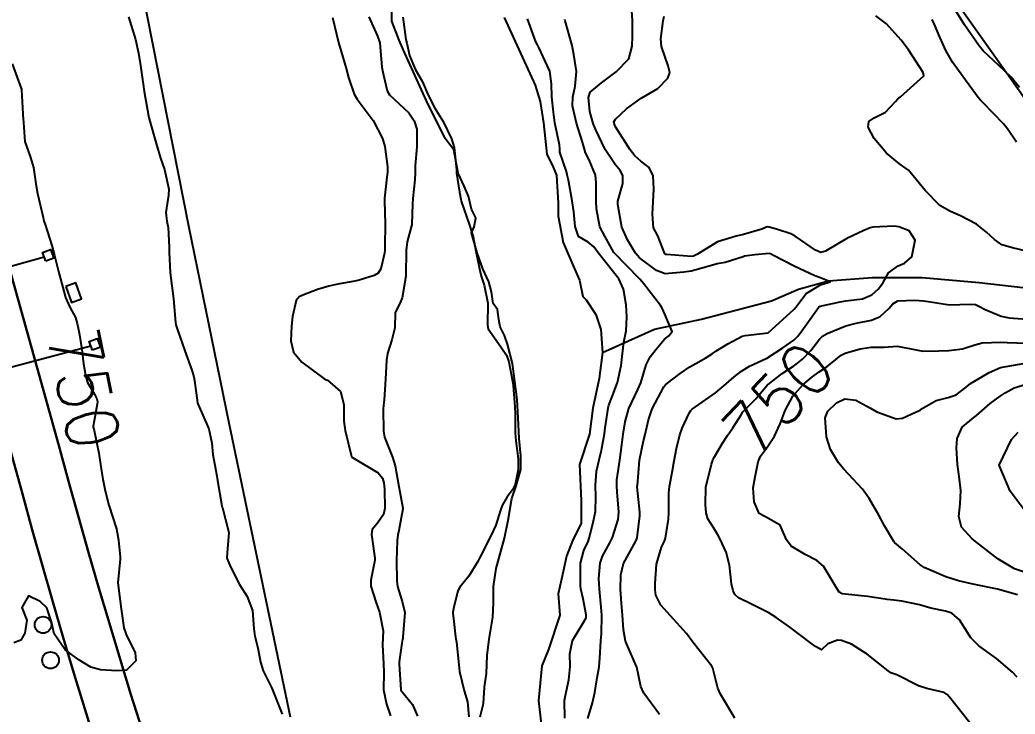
# Model space of a CAD drawing. Header units: metres. Extents: x 318500 to 325275, y 7408834 to 7428799.
# Drawn here: x 322140.8 to 322217.8, y 7422372.5 to 7422426.1 of the extents above; entities that cross this region are included whole.
import ezdxf
from ezdxf.enums import TextEntityAlignment as Align

# ---------------------------------------------------------------- set-up
doc = ezdxf.new("R2010")
doc.units = ezdxf.units.M
doc.header["$MEASUREMENT"] = 0
for name, color, linetype in [('Armário', 45, 'Continuous'), ('Cotas', 45, 'Continuous'), ('Curvas de Nivel 1m', 11, 'Continuous'), ('Curvas de Nivel 5m', 15, 'Continuous'), ('Divisas', 45, 'Continuous'), ('Edificações', 30, 'Continuous'), ('Hidrografia', 140, 'Continuous'), ('Linha Férrea', 20, 'Continuous'), ('Postes', 20, 'Continuous'), ('Pórticos', 45, 'Continuous'), ('Vias Primárias', 230, 'Continuous')]:
    doc.layers.add(name, color=color, linetype=linetype)
doc.styles.add('Style-STANDARD', font='STANDARD.shx')

msp = doc.modelspace()

# ---------------------------------------------------------------- linework, layer by layer
at = {"layer": 'Armário'}
msp.add_lwpolyline([(322144.362, 7422405.531), (322144.804, 7422404.306), (322145.576, 7422404.585), (322145.134, 7422405.81)], close=True, dxfattribs=at)
at = {"layer": 'Curvas de Nivel 1m', "flags": 128}
for points, elevation in [([(322190.266, 7422372.437), (322189.047, 7422374.089), (322188.82, 7422374.617), (322188.505, 7422376.097), (322188.317, 7422376.563), (322187.652, 7422378.11), (322187.477, 7422378.99), (322187.397, 7422380.115), (322187.324, 7422381.06), (322187.263, 7422382.117), (322187.279, 7422383.245), (322187.496, 7422384.114), (322188.438, 7422385.852), (322188.537, 7422386.099), (322188.743, 7422387.818), (322188.743, 7422388.096), (322188.551, 7422390.048), (322188.551, 7422390.099), (322188.556, 7422390.155), (322188.722, 7422392.097), (322189.022, 7422393.613), (322189.148, 7422394.091), (322189.423, 7422395.231), (322189.707, 7422396.083), (322190.597, 7422397.768), (322190.734, 7422397.934), (322190.891, 7422398.067), (322191.855, 7422398.814), (322192.619, 7422399.318), (322193.084, 7422399.582), (322193.844, 7422400.032), (322194.332, 7422400.327), (322194.638, 7422400.53), (322195.544, 7422401.11), (322196.656, 7422401.694), (322196.886, 7422401.759), (322198.66, 7422401.955), (322200.678, 7422403.776), (322200.803, 7422403.939), (322201.619, 7422405.008), (322202.706, 7422405.672), (322202.9, 7422405.724), (322203.465, 7422405.909), (322202.714, 7422406.214), (322202.271, 7422406.37), (322200.727, 7422407.091), (322199.024, 7422407.966), (322198.842, 7422408.07), (322198.741, 7422408.089), (322197.648, 7422407.981), (322196.853, 7422407.875), (322196.738, 7422407.841), (322195.347, 7422407.395), (322194.729, 7422407.283), (322193.745, 7422407.015), (322192.72, 7422406.732), (322192.139, 7422406.636), (322190.717, 7422406.507), (322190.035, 7422406.765), (322188.735, 7422407.763), (322188.421, 7422408.105), (322187.785, 7422409.15), (322187.355, 7422410.121), (322187.037, 7422411.876), (322187.055, 7422412.126), (322187.428, 7422413.504), (322187.433, 7422414.121), (322187.217, 7422414.517), (322186.829, 7422414.981), (322186.075, 7422416.138), (322185.315, 7422417.694), (322185.143, 7422418.147), (322184.884, 7422419.062), (322184.767, 7422420.152), (322184.904, 7422420.559), (322185.778, 7422421.274), (322186.92, 7422422.13), (322187.909, 7422423.142), (322188.159, 7422424.112), (322188.173, 7422424.9), (322188.192, 7422426.112), (322188.109, 7422427.231)], 748), ([(322218.117, 7422420.917), (322217.458, 7422421.722), (322216.928, 7422422.234), (322215.305, 7422423.755), (322214.956, 7422424.161), (322213.865, 7422425.771), (322212.994, 7422427.132)], 752), ([(322149.221, 7422426.374), (322149.757, 7422424.622), (322149.987, 7422423.567), (322150.138, 7422422.618), (322150.343, 7422421.178), (322150.428, 7422420.615), (322150.764, 7422418.719), (322150.788, 7422418.611), (322150.866, 7422418.315), (322151.338, 7422416.603), (322151.69, 7422415.458), (322151.991, 7422414.592), (322152.321, 7422413.064), (322152.311, 7422412.587), (322152.092, 7422411.268), (322152.165, 7422410.589), (322152.267, 7422410.1), (322152.347, 7422408.586), (322152.348, 7422408.2), (322152.422, 7422406.584), (322152.68, 7422404.58), (322152.836, 7422402.752), (322152.868, 7422402.577), (322152.963, 7422402.268), (322153.567, 7422400.566), (322154.106, 7422399.059), (322154.265, 7422398.555), (322154.321, 7422398.278), (322154.556, 7422396.55), (322154.579, 7422396.469), (322155.433, 7422394.541), (322155.646, 7422393.426), (322155.733, 7422392.538), (322156.004, 7422391.036), (322156.099, 7422390.534), (322156.419, 7422388.582), (322156.432, 7422388.53), (322156.468, 7422388.423), (322156.96, 7422386.522), (322156.836, 7422384.935), (322156.825, 7422384.524), (322157.126, 7422383.802), (322157.804, 7422382.509), (322158.376, 7422381.567), (322158.793, 7422380.494), (322158.911, 7422379.057), (322158.981, 7422378.49), (322159.207, 7422377.607), (322159.419, 7422376.483), (322159.632, 7422375.812), (322160.28, 7422374.47), (322161.091, 7422372.462)], 749), ([(322164.979, 7422426.325), (322165.459, 7422424.412), (322165.653, 7422423.695), (322166.029, 7422422.403), (322166.217, 7422421.705), (322166.662, 7422420.394), (322166.895, 7422420.024), (322168.117, 7422418.378), (322168.849, 7422416.983), (322169.027, 7422416.367), (322169.238, 7422414.777), (322169.229, 7422414.364), (322169.193, 7422413.986), (322169.005, 7422412.367), (322169.003, 7422412.15), (322169.064, 7422410.365), (322169.04, 7422408.662), (322169.027, 7422408.366), (322168.995, 7422408.107), (322168.718, 7422406.893), (322168.527, 7422406.557), (322168.206, 7422406.375), (322167.057, 7422406.034), (322166.703, 7422405.949), (322165.39, 7422405.72), (322164.697, 7422405.563), (322163.825, 7422405.301), (322162.686, 7422404.858), (322162.412, 7422404.725), (322162.172, 7422404.455), (322161.898, 7422403.227), (322161.819, 7422402.458), (322161.762, 7422401.34), (322161.963, 7422400.457), (322162.618, 7422399.678), (322164.31, 7422398.424), (322164.505, 7422398.327), (322164.599, 7422398.282), (322165.591, 7422397.406), (322165.867, 7422396.401), (322165.848, 7422395.113), (322165.954, 7422394.399), (322166.426, 7422392.486), (322166.442, 7422392.391), (322166.466, 7422392.337), (322166.519, 7422392.306), (322166.669, 7422392.238), (322168.507, 7422391.119), (322168.855, 7422390.716), (322168.947, 7422390.363), (322168.996, 7422389.859), (322169.02, 7422388.362), (322168.916, 7422387.911), (322168.453, 7422387.233), (322168.062, 7422386.757), (322168.011, 7422386.374), (322168.251, 7422384.543), (322168.248, 7422384.372), (322167.94, 7422382.831), (322167.953, 7422382.374), (322168.371, 7422381.092), (322168.616, 7422380.366), (322168.889, 7422378.906), (322168.881, 7422378.362), (322168.862, 7422377.832), (322168.939, 7422376.361), (322168.946, 7422375.715), (322168.927, 7422374.36), (322169.146, 7422373.234), (322169.465, 7422372.352)], 748), ([(322167.788, 7422426.382), (322168.451, 7422424.882), (322168.632, 7422424.373), (322168.795, 7422422.498), (322168.815, 7422422.371), (322168.915, 7422421.882), (322169.205, 7422420.667), (322169.399, 7422420.363), (322170.879, 7422418.967), (322171.303, 7422418.334), (322171.494, 7422417.697), (322171.515, 7422416.33), (322171.388, 7422414.894), (322171.373, 7422414.332), (322171.359, 7422413.785), (322171.186, 7422412.334), (322171.182, 7422411.936), (322171.111, 7422410.335), (322170.746, 7422408.977), (322170.689, 7422408.341), (322170.656, 7422406.396), (322170.652, 7422406.341), (322170.362, 7422404.667), (322170.234, 7422404.347), (322169.821, 7422403.502), (322169.797, 7422402.353), (322169.581, 7422401.421), (322169.232, 7422400.361), (322169.15, 7422399.834), (322169.09, 7422398.363), (322168.984, 7422396.764), (322168.92, 7422396.365), (322168.898, 7422396.043), (322168.931, 7422394.364), (322169.006, 7422393.9), (322169.612, 7422392.354), (322169.841, 7422391.677), (322170.063, 7422390.347), (322170.422, 7422388.389), (322170.426, 7422388.341), (322170.112, 7422386.678), (322170.044, 7422386.346), (322169.989, 7422385.901), (322169.941, 7422384.347), (322169.958, 7422382.786), (322170.006, 7422382.346), (322170.373, 7422381.189), (322170.585, 7422380.337), (322170.423, 7422378.421), (322170.411, 7422378.339), (322170.402, 7422378.276), (322170.334, 7422377.955), (322170.133, 7422376.523), (322170.132, 7422376.343), (322170.268, 7422374.352), (322170.28, 7422374.315), (322171.157, 7422373.215), (322171.551, 7422372.321)], 747), ([(322170.414, 7422426.348), (322170.656, 7422424.643), (322170.729, 7422424.343), (322170.936, 7422423.395), (322171.384, 7422422.333), (322171.954, 7422421.368), (322172.378, 7422420.318), (322172.885, 7422419.326), (322173.531, 7422418.303), (322174.197, 7422416.949), (322174.382, 7422416.295), (322174.565, 7422414.55), (322174.584, 7422414.292), (322174.798, 7422412.841), (322174.895, 7422412.288), (322174.93, 7422412.146), (322175.571, 7422410.278), (322175.857, 7422409.379), (322176.077, 7422408.27), (322176.44, 7422406.539), (322176.51, 7422406.263), (322176.701, 7422405.635), (322177.007, 7422404.255), (322176.957, 7422402.549), (322177.011, 7422402.255), (322178.002, 7422400.877), (322178.441, 7422400.233), (322178.622, 7422399.717), (322178.897, 7422398.227), (322178.948, 7422397.875), (322179.081, 7422396.225), (322179.108, 7422395.689), (322179.114, 7422394.224), (322179.156, 7422393.609), (322179.339, 7422392.222), (322179.35, 7422391.383), (322179.104, 7422390.224), (322178.908, 7422389.812), (322178.486, 7422389.283), (322178.101, 7422388.61), (322177.976, 7422388.237), (322177.611, 7422387.084), (322177.22, 7422386.248), (322176.424, 7422384.683), (322176.216, 7422384.263), (322175.536, 7422383.14), (322174.819, 7422382.284), (322174.662, 7422382.01), (322174.367, 7422380.732), (322174.293, 7422380.359), (322174.287, 7422380.291), (322174.353, 7422379.627), (322174.499, 7422378.445), (322174.528, 7422378.287), (322174.572, 7422378.051), (322174.74, 7422376.284), (322174.811, 7422375.773), (322175.158, 7422374.277), (322175.412, 7422373.413), (322175.514, 7422372.271)], 746), ([(322182.957, 7422372.17), (322182.932, 7422373.519), (322183.04, 7422374.169), (322183.26, 7422375.126), (322183.366, 7422376.164), (322183.347, 7422377.142), (322183.544, 7422378.162), (322184.353, 7422379.483), (322184.586, 7422379.919), (322184.601, 7422380.148), (322184.379, 7422381.384), (322184.194, 7422382.153), (322184.156, 7422382.391), (322184.158, 7422384.154), (322184.43, 7422385.113), (322184.752, 7422385.832), (322184.865, 7422386.146), (322185.178, 7422387.424), (322185.31, 7422388.142), (322185.342, 7422389.286), (322185.317, 7422390.142), (322185.401, 7422391.252), (322185.605, 7422392.139), (322185.791, 7422392.878), (322186.009, 7422394.135), (322186.08, 7422394.612), (322186.295, 7422396.133), (322186.345, 7422396.37), (322186.588, 7422396.944), (322187.033, 7422398.124), (322187.306, 7422399.434), (322187.375, 7422400.119), (322187.523, 7422401.241), (322187.695, 7422402.114), (322187.741, 7422403.184), (322187.685, 7422404.115), (322187.482, 7422405.334), (322187.116, 7422406.124), (322186.718, 7422406.649), (322185.527, 7422408.142), (322185.192, 7422408.593), (322184.748, 7422408.959), (322184.003, 7422409.412), (322183.751, 7422410.165), (322183.636, 7422411.308), (322183.505, 7422412.169), (322183.225, 7422413.763), (322183.135, 7422414.175), (322183.072, 7422414.426), (322182.83, 7422415.186), (322182.569, 7422415.916), (322182.562, 7422416.184), (322182.542, 7422416.487), (322182.185, 7422418.19), (322182.06, 7422419.015), (322181.937, 7422420.194), (322181.922, 7422421.207), (322181.779, 7422422.197), (322180.947, 7422424.003), (322180.827, 7422424.211), (322180.709, 7422424.457), (322180.071, 7422426.219)], 746), ([(322184.725, 7422372.145), (322185.084, 7422373.336), (322185.258, 7422374.14), (322185.45, 7422375.287), (322185.609, 7422376.137), (322185.655, 7422376.801), (322185.72, 7422378.136), (322185.787, 7422378.694), (322185.821, 7422380.135), (322185.766, 7422380.746), (322185.628, 7422382.138), (322185.589, 7422382.951), (322185.683, 7422384.137), (322185.869, 7422384.693), (322186.436, 7422385.719), (322186.642, 7422386.127), (322187.072, 7422387.51), (322187.121, 7422388.12), (322186.992, 7422389.623), (322186.957, 7422390.123), (322186.982, 7422390.6), (322187.194, 7422392.12), (322187.351, 7422393.305), (322187.458, 7422394.116), (322187.606, 7422395.073), (322187.9, 7422396.11), (322188.595, 7422397.563), (322188.829, 7422398.097), (322189.242, 7422399.469), (322189.558, 7422400.086), (322190.019, 7422400.699), (322190.651, 7422401.456), (322190.987, 7422401.734), (322191.248, 7422402.064), (322190.673, 7422403.399), (322190.469, 7422403.864), (322190.356, 7422404.075), (322189.02, 7422405.78), (322188.746, 7422406.099), (322188.711, 7422406.136), (322186.758, 7422408.13), (322186.74, 7422408.158), (322186.031, 7422409.416), (322185.662, 7422410.141), (322185.386, 7422411.539), (322185.361, 7422412.144), (322185.379, 7422413.576), (322185.326, 7422414.145), (322184.832, 7422415.322), (322184.556, 7422415.873), (322184.466, 7422416.156), (322184.317, 7422416.689), (322183.849, 7422418.165), (322183.548, 7422419.513), (322183.563, 7422420.17), (322183.757, 7422421.016), (322183.858, 7422422.166), (322183.643, 7422423.466), (322183.505, 7422424.174), (322182.979, 7422426.084), (322182.947, 7422426.181)], 747), ([(322196.093, 7422372.162), (322194.978, 7422374.01), (322194.775, 7422374.493), (322194.402, 7422376.019), (322194.313, 7422376.195), (322192.845, 7422378.042), (322192.35, 7422378.697), (322191.107, 7422380.063), (322190.378, 7422380.898), (322189.992, 7422381.682), (322189.93, 7422382.077), (322189.926, 7422382.548), (322190.033, 7422384.076), (322190.433, 7422385.384), (322190.665, 7422385.84), (322190.745, 7422386.067), (322190.974, 7422387.553), (322190.99, 7422388.065), (322191.002, 7422389.555), (322191.052, 7422390.064), (322191.275, 7422391.299), (322191.396, 7422392.061), (322191.572, 7422393.022), (322191.839, 7422394.057), (322192.021, 7422394.592), (322192.576, 7422395.752), (322192.686, 7422395.941), (322192.79, 7422396.047), (322194.593, 7422397.317), (322195.418, 7422398.008), (322196.046, 7422398.561), (322196.615, 7422398.994), (322197.234, 7422399.371), (322198.518, 7422399.971), (322198.599, 7422400.002), (322198.631, 7422400.019), (322199.813, 7422400.782), (322200.652, 7422401.395), (322200.93, 7422401.661), (322201.145, 7422401.933), (322202.31, 7422403.558), (322202.568, 7422403.921), (322202.619, 7422403.982), (322202.681, 7422404.013), (322204.231, 7422404.353), (322204.688, 7422404.419), (322205.973, 7422404.589), (322206.695, 7422404.893), (322207.21, 7422405.347), (322207.555, 7422405.852), (322207.988, 7422406.581), (322208.729, 7422407.137), (322209.222, 7422407.344), (322209.786, 7422407.824), (322210.043, 7422409.111), (322209.585, 7422409.828), (322208.765, 7422410.152), (322208.419, 7422410.19), (322206.764, 7422410.128), (322206.551, 7422410.075), (322206.073, 7422409.87), (322204.753, 7422409.239), (322203.11, 7422408.281), (322202.743, 7422408.177), (322202.32, 7422408.348), (322200.755, 7422409.435), (322200.414, 7422409.602), (322199.309, 7422409.962), (322198.762, 7422410.133), (322198.597, 7422410.138), (322198.184, 7422409.979), (322196.756, 7422409.56), (322196.188, 7422409.439), (322194.75, 7422409.001), (322193.209, 7422408.043), (322192.906, 7422407.879), (322192.737, 7422407.849), (322190.803, 7422408.006), (322190.739, 7422408.019), (322190.682, 7422408.071), (322190.134, 7422409.459), (322189.81, 7422410.084), (322189.732, 7422411.129), (322189.781, 7422412.085), (322189.823, 7422413.066), (322189.789, 7422414.085), (322189.471, 7422414.735), (322188.831, 7422415.231), (322188.369, 7422415.641), (322187.989, 7422416.113), (322186.866, 7422417.891), (322186.762, 7422418.131), (322186.748, 7422418.255), (322186.875, 7422418.486), (322187.728, 7422419.276), (322188.847, 7422420.101), (322188.9, 7422420.128), (322190.151, 7422420.844), (322190.916, 7422421.652), (322191.059, 7422422.078), (322190.928, 7422422.601), (322190.418, 7422424.085), (322190.371, 7422424.673), (322190.556, 7422426.084), (322190.638, 7422426.429)], 749), ([(322217.865, 7422416.705), (322217.167, 7422417.726), (322216.876, 7422418.102), (322215.281, 7422419.754), (322215.084, 7422419.94), (322214.904, 7422420.148), (322213.729, 7422421.772), (322212.936, 7422422.871), (322212.408, 7422423.788), (322211.957, 7422424.803), (322211.529, 7422425.802), (322211.352, 7422426.173)], 751), ([(322217.939, 7422375.338), (322217.572, 7422375.711), (322216.326, 7422376.783), (322214.959, 7422377.744), (322214.35, 7422378.384), (322213.464, 7422379.764), (322212.879, 7422380.277), (322212.377, 7422380.433), (322211.252, 7422380.67), (322210.381, 7422380.928), (322208.997, 7422381.211), (322208.384, 7422381.279), (322207.874, 7422381.327), (322206.387, 7422381.571), (322206.127, 7422381.604), (322204.389, 7422381.779), (322204.165, 7422381.892), (322203.793, 7422382.502), (322202.948, 7422383.905), (322202.427, 7422384.352), (322201.542, 7422384.815), (322200.443, 7422385.453), (322200.079, 7422385.946), (322199.599, 7422387.09), (322198.468, 7422387.728), (322197.969, 7422387.975), (322197.578, 7422388.885), (322197.505, 7422389.98), (322197.661, 7422390.826), (322197.903, 7422391.976), (322198.091, 7422392.41), (322198.536, 7422393.035), (322199.155, 7422393.961), (322199.604, 7422394.915), (322199.986, 7422395.949), (322200.591, 7422397.051), (322201.346, 7422397.929), (322202.017, 7422398.511), (322202.615, 7422398.936), (322203.206, 7422399.32), (322203.914, 7422399.897), (322204.305, 7422400.223), (322204.637, 7422400.387), (322205.786, 7422400.73), (322206.645, 7422400.842), (322207.646, 7422400.849), (322208.646, 7422400.93), (322209.74, 7422400.727), (322210.641, 7422400.526), (322211.87, 7422400.563), (322212.642, 7422400.585), (322213.701, 7422400.713), (322214.649, 7422401.026), (322215.232, 7422401.17), (322216.653, 7422401.23), (322217.165, 7422401.209), (322218.652, 7422401.157)], 751), ([(322217.955, 7422381.707), (322216.396, 7422382.126), (322215.893, 7422382.24), (322214.402, 7422382.547), (322213.38, 7422382.791), (322212.41, 7422383.091), (322210.747, 7422383.805), (322210.423, 7422384.017), (322209.047, 7422385.218), (322208.449, 7422385.75), (322208.381, 7422385.831), (322207.655, 7422387.035), (322207.22, 7422387.849), (322206.489, 7422389.152), (322205.954, 7422389.868), (322204.523, 7422391.409), (322204.122, 7422391.894), (322203.502, 7422392.939), (322203.17, 7422393.904), (322203.088, 7422395.389), (322203.298, 7422395.903), (322203.944, 7422396.539), (322204.59, 7422396.854), (322205.458, 7422396.742), (322206.584, 7422396.123), (322207.07, 7422395.855), (322208.572, 7422395.306), (322209.059, 7422395.347), (322210.07, 7422395.818), (322210.415, 7422395.98), (322210.584, 7422396.095), (322211.659, 7422396.729), (322212.597, 7422396.945), (322213.204, 7422397.171), (322213.978, 7422397.766), (322214.327, 7422398.049), (322214.615, 7422398.214), (322215.762, 7422398.883), (322216.625, 7422399.272), (322218.545, 7422399.617)], 752), ([(322218.417, 7422383.473), (322217.727, 7422383.71), (322216.431, 7422384.469), (322214.802, 7422385.746), (322214.453, 7422386.033), (322213.616, 7422386.917), (322213.418, 7422387.766), (322213.515, 7422388.734), (322213.574, 7422389.769), (322213.445, 7422390.841), (322213.317, 7422391.772), (322213.246, 7422393.07), (322213.296, 7422393.773), (322213.68, 7422394.652), (322214.575, 7422395.418), (322214.771, 7422395.563), (322214.983, 7422395.754), (322215.846, 7422396.487), (322216.6, 7422397.046), (322217.008, 7422397.32), (322217.704, 7422397.714), (322218.613, 7422397.979)], 753), ([(322218.479, 7422388.282), (322217.385, 7422389.717), (322216.53, 7422391.73), (322217.494, 7422393.716), (322217.997, 7422394.27)], 754)]:
    msp.add_lwpolyline(points, dxfattribs=dict(at, elevation=elevation))
at = {"layer": 'Curvas de Nivel 5m', "elevation": 750, "flags": 128}
for points in [[(322218.746, 7422408.254), (322217.557, 7422408.527), (322216.75, 7422408.757), (322216.175, 7422409.159), (322215.547, 7422409.748), (322214.769, 7422410.356), (322213.553, 7422410.997), (322212.783, 7422411.324), (322211.955, 7422411.793), (322210.807, 7422412.962), (322210.105, 7422413.821), (322209.52, 7422414.523), (322208.832, 7422415.009), (322207.821, 7422415.85), (322206.857, 7422416.975), (322206.394, 7422417.867), (322206.46, 7422418.283), (322206.881, 7422418.585), (322207.734, 7422419.005), (322208.528, 7422419.844), (322208.707, 7422420.037), (322208.903, 7422420.189), (322210.714, 7422421.813), (322210.65, 7422422.089), (322209.511, 7422423.832), (322208.961, 7422424.588), (322207.827, 7422425.852), (322206.986, 7422426.457)], [(322140.223, 7422422.75), (322140.893, 7422420.912), (322140.934, 7422420.783), (322140.943, 7422420.739), (322141.027, 7422418.893), (322141.039, 7422418.737), (322141.052, 7422418.553), (322141.185, 7422416.735), (322141.621, 7422415.521), (322141.865, 7422414.724), (322142.043, 7422413.48), (322142.182, 7422412.719), (322142.605, 7422410.869), (322142.629, 7422410.712), (322142.657, 7422410.61), (322142.756, 7422410.339), (322143.268, 7422408.705), (322143.493, 7422407.938), (322143.808, 7422406.699), (322144.209, 7422405.173), (322144.345, 7422404.693), (322144.673, 7422403.949), (322145.121, 7422403.14), (322145.244, 7422402.681), (322145.382, 7422401.946), (322145.587, 7422400.676), (322145.723, 7422399.563), (322145.882, 7422398.671), (322146.043, 7422398.117), (322146.586, 7422397.212), (322146.769, 7422396.844), (322146.8, 7422396.657), (322146.791, 7422396.443), (322146.557, 7422395.156), (322146.466, 7422394.747), (322146.475, 7422394.661), (322146.546, 7422394.391), (322146.925, 7422392.654), (322147.118, 7422391.263), (322147.214, 7422390.649), (322147.395, 7422389.738), (322147.679, 7422388.642), (322148.271, 7422386.804), (322148.309, 7422386.632), (322148.326, 7422386.518), (322148.433, 7422385.919), (322148.57, 7422384.629), (322148.569, 7422384.478), (322148.39, 7422382.63), (322148.648, 7422380.626), (322148.86, 7422379.137), (322149.038, 7422378.62), (322149.713, 7422377.215), (322149.775, 7422376.608), (322149.049, 7422375.869), (322148.298, 7422375.812), (322147.049, 7422375.899), (322146.302, 7422376.098), (322145.363, 7422376.669), (322144.322, 7422377.45), (322143.459, 7422378.693), (322143.261, 7422379.608), (322142.884, 7422380.702), (322142.367, 7422381.195), (322141.485, 7422381.612), (322140.961, 7422380.731), (322141.358, 7422379.733), (322141.191, 7422378.727), (322140.881, 7422378.183), (322140.329, 7422377.993)], [(322214.261, 7422371.809), (322212.689, 7422373.774), (322212.512, 7422373.997), (322212.294, 7422374.16), (322210.947, 7422374.451), (322210.298, 7422374.657), (322208.612, 7422375.522), (322208.308, 7422375.628), (322208.153, 7422375.677), (322207.962, 7422375.835), (322206.329, 7422377.121), (322205.107, 7422377.878), (322204.344, 7422378.17), (322204.042, 7422378.195), (322203.275, 7422377.901), (322202.793, 7422377.445), (322202.337, 7422377.691), (322202.058, 7422377.914), (322200.359, 7422379.2), (322199.283, 7422379.956), (322198.717, 7422380.308), (322198.375, 7422380.489), (322197.375, 7422380.985), (322196.385, 7422381.472), (322196.106, 7422381.713), (322195.968, 7422381.996), (322195.837, 7422382.56), (322195.675, 7422384.001), (322195.432, 7422385.008), (322194.954, 7422386.012), (322194.774, 7422386.336), (322194.458, 7422386.843), (322194.013, 7422387.577), (322193.881, 7422388.029), (322193.816, 7422388.694), (322193.86, 7422390.03), (322194.294, 7422391.8), (322194.361, 7422392.022), (322194.406, 7422392.137), (322194.525, 7422392.364), (322195.135, 7422393.417), (322195.535, 7422394.005), (322195.952, 7422394.606), (322196.574, 7422395.606), (322196.718, 7422395.848), (322196.839, 7422395.987), (322197.71, 7422396.858), (322198.599, 7422397.896), (322198.673, 7422397.969), (322199.765, 7422398.801), (322200.622, 7422399.374), (322200.952, 7422399.608), (322201.322, 7422399.93), (322201.96, 7422400.6), (322202.654, 7422401.477), (322202.872, 7422401.692), (322203.245, 7422401.904), (322204.666, 7422402.488), (322205.487, 7422402.697), (322206.671, 7422402.936), (322207.321, 7422403.206), (322208.011, 7422403.847), (322208.321, 7422404.208), (322208.689, 7422404.441), (322210.02, 7422404.49), (322210.689, 7422404.438), (322211.227, 7422404.341), (322212.693, 7422404.118), (322214.294, 7422404.164), (322214.694, 7422404.137), (322214.959, 7422404.022), (322215.45, 7422403.749), (322216.683, 7422403.235), (322217.297, 7422403.105), (322218.68, 7422403.012)]]:
    msp.add_lwpolyline(points, dxfattribs=at)
at = {"layer": 'Divisas'}
msp.add_lwpolyline([(322161.739, 7422372.238), (322156.986, 7422394.962), (322153.88, 7422410.201), (322149.098, 7422434.38), (322143.123, 7422458.327), (322136.204, 7422486.704), (322132.879, 7422500), (322132.107, 7422503.377), (322126.878, 7422524.401), (322114.043, 7422553.415), (322100.676, 7422582.137), (322088.639, 7422609.574), (322070.029, 7422656.014), (322062.925, 7422673.938), (322058.33, 7422685.715), (322057.295, 7422687.151), (322047.85, 7422699.023), (322032.262, 7422718.527), (322030.649, 7422728.035), (322028.338, 7422742.254), (322024.501, 7422750.247), (321994.245, 7422807.189)], dxfattribs=at)
at = {"layer": 'Edificações'}
msp.add_lwpolyline([(322212.53, 7422428.515), (322220.094, 7422417.852), (322223.585, 7422420.47), (322225.428, 7422418.046), (322229.986, 7422422.02), (322221.161, 7422434.331)], close=True, dxfattribs=at)
at = {"layer": 'Hidrografia'}
for points in [[(322176.389, 7422372.254), (322176.669, 7422373.304), (322176.739, 7422374.565), (322176.879, 7422375.616), (322176.949, 7422377.017), (322177.09, 7422378.278), (322177.37, 7422379.959), (322177.44, 7422381.08), (322177.44, 7422382.341), (322177.65, 7422383.742), (322178.283, 7422386.073), (322178.564, 7422387.474), (322178.844, 7422389.155), (322179.194, 7422390.136), (322179.545, 7422391.397), (322179.545, 7422392.448), (322179.405, 7422393.779), (322179.335, 7422395.39), (322179.265, 7422396.791), (322178.914, 7422399.593), (322178.517, 7422401.088), (322178.293, 7422401.759), (322177.957, 7422402.429), (322177.846, 7422402.989), (322177.734, 7422403.771), (322177.398, 7422404.219), (322177.286, 7422405.113), (322177.063, 7422405.896), (322176.615, 7422406.902), (322176.168, 7422408.132), (322175.72, 7422409.698), (322175.944, 7422410.145), (322176.055, 7422410.836), (322175.719, 7422411.507), (322175.496, 7422412.513), (322175.16, 7422413.296), (322174.713, 7422414.302), (322174.377, 7422416.091), (322173.706, 7422416.986), (322172.251, 7422419.893), (322170.573, 7422423.583), (322170.461, 7422423.807), (322170.126, 7422424.589), (322169.566, 7422426.043), (322169.566, 7422427.72)], [(322178.245, 7422426.338), (322180.664, 7422421.103), (322181.045, 7422419.835), (322181.298, 7422418.188), (322181.552, 7422415.78), (322182.059, 7422414.766), (322182.313, 7422414.132), (322182.44, 7422411.978), (322182.44, 7422410.964), (322182.82, 7422408.936), (322183.708, 7422406.908), (322184.088, 7422406.021), (322184.342, 7422404.754), (322184.595, 7422404.501), (322185.356, 7422403.36), (322185.736, 7422402.219), (322185.863, 7422400.445), (322185.61, 7422398.417), (322185.102, 7422396.136), (322184.849, 7422394.108), (322184.086, 7422391.787), (322184.213, 7422388.999), (322184.213, 7422387.225), (322183.579, 7422385.958), (322183.072, 7422384.69), (322182.692, 7422382.916), (322182.438, 7422381.775), (322182.565, 7422380.128), (322181.677, 7422377.466), (322181.17, 7422376.199), (322180.916, 7422373.538), (322181.17, 7422371.256)], [(322185.863, 7422400.445), (322189.881, 7422402.229), (322193.505, 7422403.006), (322198.941, 7422404.429), (322201.012, 7422405.334), (322203.341, 7422405.981), (322206.706, 7422406.24), (322210.589, 7422406.24), (322214.989, 7422405.852), (322218.354, 7422405.463)]]:
    msp.add_lwpolyline(points, dxfattribs=at)
at = {"layer": 'Linha Férrea'}
for points in [[(321625.181, 7423540.483), (321646.79, 7423496.959), (321893.02, 7422980.599), (321927.568, 7422912.57), (321960.071, 7422844.091), (321960.071, 7422844.091), (322054.8, 7422642.247, -0.028698), (322111.168, 7422494.248), (322140.246, 7422392.292, 0.177815), (322346.493, 7422099.021)], [(322346.493, 7422099.021, -0.177815), (322140.246, 7422392.292), (322111.168, 7422494.248, 0.028698), (322054.8, 7422642.247), (321960.071, 7422844.091), (321960.071, 7422844.091), (321927.568, 7422912.57), (321893.02, 7422980.599), (321646.79, 7423496.959), (321625.181, 7423540.483, -0.08675)], [(321634.288, 7423531.029), (321649.189, 7423501.212), (321891.508, 7422993.323), (321931.636, 7422913.121), (321963.221, 7422846.706), (322059.233, 7422642.556), (322059.233, 7422642.556, -0.026965), (322115.311, 7422495.115), (322143.825, 7422393.254, 0.177055), (322348.62, 7422102.056)], [(322348.62, 7422102.056, -0.177055), (322143.825, 7422393.254), (322115.311, 7422495.115, 0.026965), (322059.233, 7422642.556), (322059.233, 7422642.556), (321963.221, 7422846.706), (321931.636, 7422913.121), (321891.508, 7422993.323), (321649.189, 7423501.212), (321634.288, 7423531.029, -0.065289)]]:
    msp.add_lwpolyline(points, format="xyb", dxfattribs=at)
at = {"layer": 'Postes'}
for centre in [(322142.602, 7422379.375), (322143.179, 7422376.646)]:
    msp.add_circle(centre, 0.645, dxfattribs=at)
at = {"layer": 'Pórticos'}
for points in [[(322134.322, 7422405.491), (322142.696, 7422407.829)], [(322132.621, 7422397.308), (322146.293, 7422400.94)]]:
    msp.add_lwpolyline(points, dxfattribs=at)
for points in [[(322142.828, 7422407.496), (322142.564, 7422408.162), (322143.178, 7422408.405), (322143.442, 7422407.739)], [(322146.425, 7422400.607), (322146.161, 7422401.273), (322146.776, 7422401.516), (322147.039, 7422400.85)]]:
    msp.add_lwpolyline(points, close=True, dxfattribs=at)
at = {"layer": 'Vias Primárias'}
for points in [[(323715.644, 7420145.548, 0), (323709.04, 7420132.939)], [(323831.088, 7420001.787, 0), (323833.844, 7420008.443, 0.220888)]]:
    msp.add_lwpolyline(points, format="xyb", dxfattribs=at)

# ---------------------------------------------------------------- texts
at = {"layer": 'Cotas', "style": 'Style-STANDARD'}
for rotation, p in [(281.70587, (322145.755, 7422397.661, 750)), (46.81619, (322199.464, 7422396.847, 750))]:
    msp.add_text('750', height=4, rotation=rotation, dxfattribs=at).set_placement(p, align=Align.MIDDLE_CENTER)

doc.saveas('drawing.dxf')
